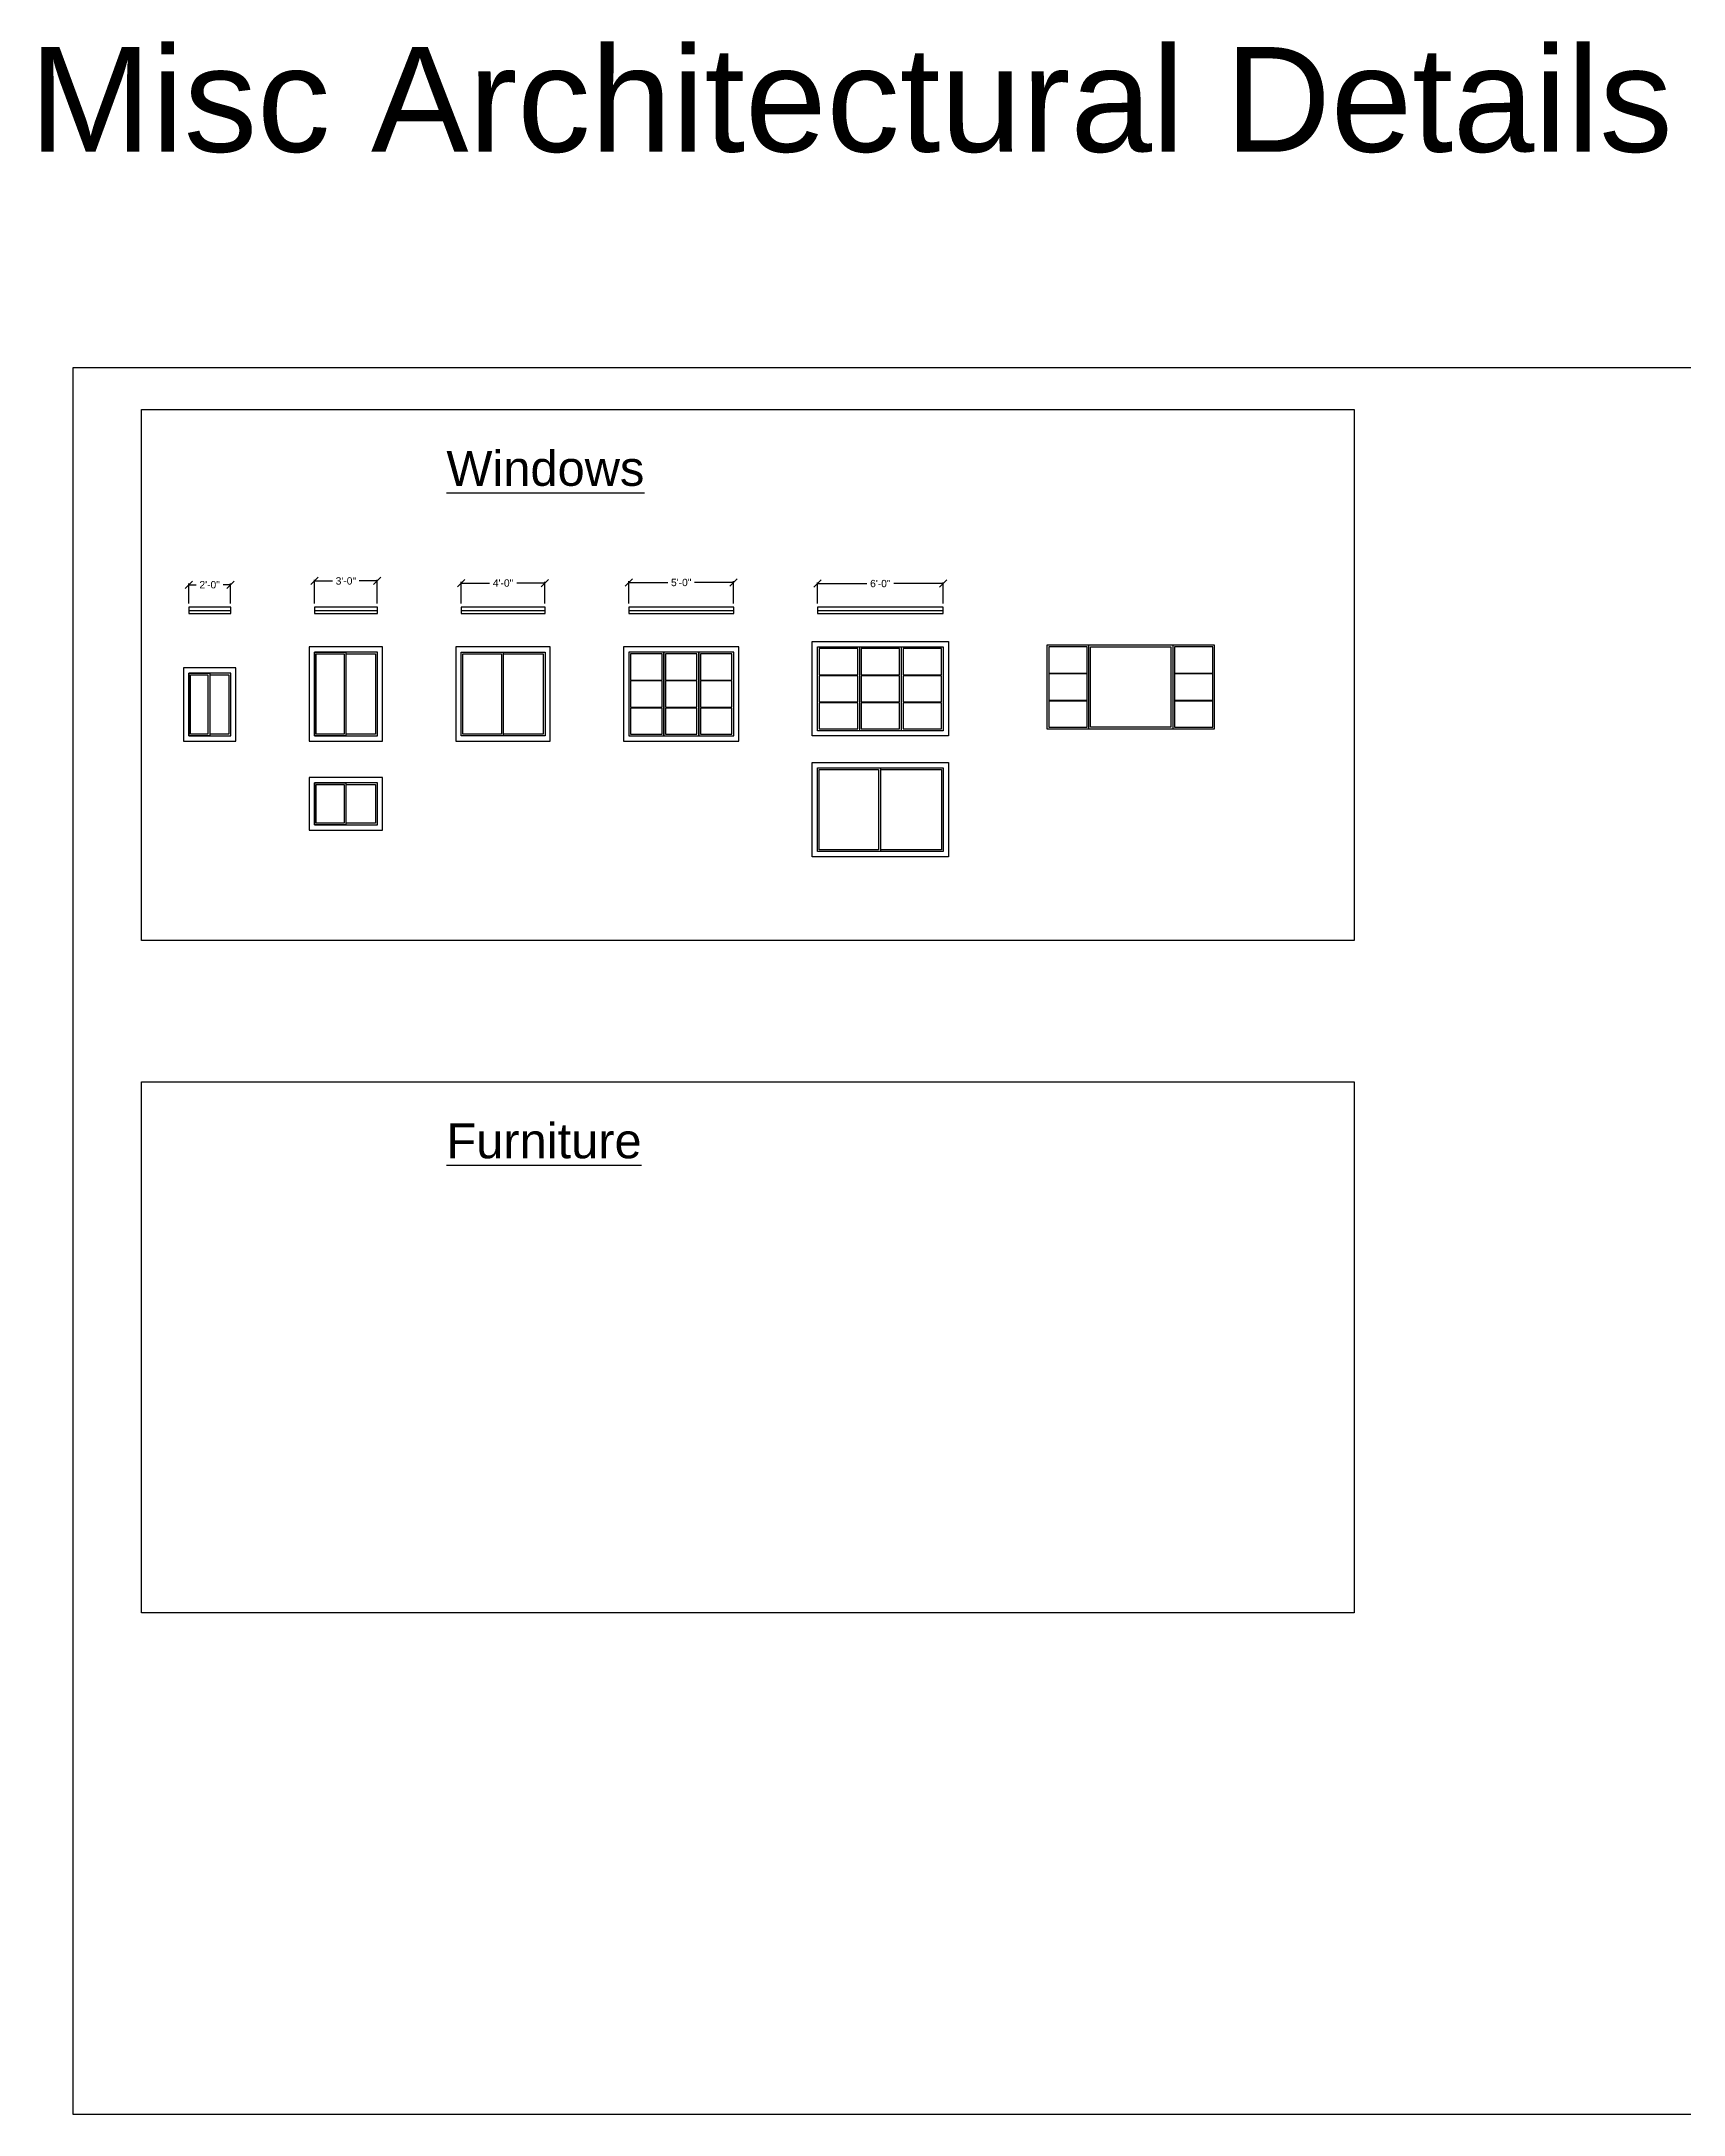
# Model space of a CAD drawing. Header units: inches. Extents: x -350 to 3672, y -1325 to 3943.
# Drawn here: x 1259 to 2199, y 2756 to 3943 of the extents above; entities that cross this region are included whole.
import ezdxf

# ---------------------------------------------------------------- set-up
doc = ezdxf.new("R2010")
doc.units = ezdxf.units.IN
doc.header["$MEASUREMENT"] = 0
doc.layers.add('F.P. - Doors & Windows', color=1, linetype='Continuous')
doc.styles.get("Standard").update_dxf_attribs({"font": 'arial.ttf'})
doc.dimstyles.get("Standard").update_dxf_attribs({"dimscale": 0.7, "dimtxt": 6, "dimasz": 6, "dimexe": 1, "dimexo": 3, "dimgap": 3, "dimtad": 0, "dimtih": 1, "dimtoh": 1, "dimdec": 4, "dimzin": 1, "dimdsep": 46, "dimlunit": 4, "dimtxsty": 'Standard', "dimblk": 'OBLIQUE', "dimcen": 0.09, "dimadec": 0, "dimazin": 0, "dimtfac": 1, "dimtdec": 4, "dimtofl": 0, "dimtmove": 0, "dimatfit": 3, "dimfxl": 1, "dimtolj": 1, "dimtzin": 0, "dimarcsym": 0})

# ---------------------------------------------------------------- blocks, each defined once
blk = doc.blocks.new('_Oblique')
at = {"color": 0, "linetype": 'ByBlock', "lineweight": -2}
blk.add_line((-0.5, -0.5), (0.5, 0.5), dxfattribs=at)
blk = doc.blocks.new('*D70')
at = {"layer": 'Defpoints', "color": 0, "transparency": 16777216}
for p in [(1451.4, 3634.2), (1415.4, 3619.1), (1451.4, 3619.1)]:
    blk.add_point(p, dxfattribs=at)
at = {"layer": 'F.P. - Doors & Windows', "color": 0, "lineweight": -2, "transparency": 16777216}
for p, q in [((1415.4, 3621.2), (1415.4, 3634.9)), ((1415.4, 3634.2), (1425.8, 3634.2)), ((1451.4, 3634.2), (1441.1, 3634.2)), ((1451.4, 3621.2), (1451.4, 3634.9))]:
    blk.add_line(p, q, dxfattribs=at)
at = {"layer": 'F.P. - Doors & Windows', "color": 0, "lineweight": -2, "transparency": 16777216, "xscale": 4.199999999999999, "yscale": 4.199999999999999, "zscale": 4.199999999999999, "rotation": 180}
blk.add_blockref('_Oblique', (1415.4, 3634.2), dxfattribs=at)
at = {"layer": 'F.P. - Doors & Windows', "color": 0, "lineweight": -2, "transparency": 16777216, "xscale": 4.199999999999999, "yscale": 4.199999999999999, "zscale": 4.199999999999999}
blk.add_blockref('_Oblique', (1451.4, 3634.2), dxfattribs=at)
at = {"layer": 'F.P. - Doors & Windows', "color": 0, "transparency": 16777216, "insert": (1433.4, 3634.2), "char_height": 4.2, "attachment_point": 5}
blk.add_mtext('\\A1;3\'-0"', dxfattribs=at)
blk = doc.blocks.new('*D71')
at = {"layer": 'Defpoints', "color": 0, "transparency": 16777216}
for p in [(1367.4, 3632), (1343.4, 3619.1), (1367.4, 3619.1)]:
    blk.add_point(p, dxfattribs=at)
at = {"layer": 'F.P. - Doors & Windows', "color": 0, "lineweight": -2, "transparency": 16777216}
for p, q in [((1343.4, 3621.2), (1343.4, 3632.7)), ((1343.4, 3632), (1347.7, 3632)), ((1367.4, 3632), (1363.2, 3632)), ((1367.4, 3621.2), (1367.4, 3632.7))]:
    blk.add_line(p, q, dxfattribs=at)
at = {"layer": 'F.P. - Doors & Windows', "color": 0, "lineweight": -2, "transparency": 16777216, "xscale": 4.199999999999999, "yscale": 4.199999999999999, "zscale": 4.199999999999999, "rotation": 180}
blk.add_blockref('_Oblique', (1343.4, 3632), dxfattribs=at)
at = {"layer": 'F.P. - Doors & Windows', "color": 0, "lineweight": -2, "transparency": 16777216, "xscale": 4.199999999999999, "yscale": 4.199999999999999, "zscale": 4.199999999999999}
blk.add_blockref('_Oblique', (1367.4, 3632), dxfattribs=at)
at = {"layer": 'F.P. - Doors & Windows', "color": 0, "transparency": 16777216, "insert": (1355.4, 3632), "char_height": 4.2, "attachment_point": 5}
blk.add_mtext('\\A1;2\'-0"', dxfattribs=at)
blk = doc.blocks.new('*D72')
at = {"layer": 'Defpoints', "color": 0, "transparency": 16777216}
for p in [(1547.4, 3633), (1499.4, 3619.1), (1547.4, 3619.1)]:
    blk.add_point(p, dxfattribs=at)
at = {"layer": 'F.P. - Doors & Windows', "color": 0, "lineweight": -2, "transparency": 16777216}
for p, q in [((1499.4, 3621.2), (1499.4, 3633.7)), ((1499.4, 3633), (1515.7, 3633)), ((1547.4, 3633), (1531.2, 3633)), ((1547.4, 3621.2), (1547.4, 3633.7))]:
    blk.add_line(p, q, dxfattribs=at)
at = {"layer": 'F.P. - Doors & Windows', "color": 0, "lineweight": -2, "transparency": 16777216, "xscale": 4.199999999999999, "yscale": 4.199999999999999, "zscale": 4.199999999999999, "rotation": 180}
blk.add_blockref('_Oblique', (1499.4, 3633), dxfattribs=at)
at = {"layer": 'F.P. - Doors & Windows', "color": 0, "lineweight": -2, "transparency": 16777216, "xscale": 4.199999999999999, "yscale": 4.199999999999999, "zscale": 4.199999999999999}
blk.add_blockref('_Oblique', (1547.4, 3633), dxfattribs=at)
at = {"layer": 'F.P. - Doors & Windows', "color": 0, "transparency": 16777216, "insert": (1523.4, 3633), "char_height": 4.2, "attachment_point": 5}
blk.add_mtext('\\A1;4\'-0"', dxfattribs=at)
blk = doc.blocks.new('*D73')
at = {"layer": 'Defpoints', "color": 0, "transparency": 16777216}
for p in [(1655.4, 3633.3), (1595.4, 3619.1), (1655.4, 3619.1)]:
    blk.add_point(p, dxfattribs=at)
at = {"layer": 'F.P. - Doors & Windows', "color": 0, "lineweight": -2, "transparency": 16777216}
for p, q in [((1595.4, 3621.2), (1595.4, 3634)), ((1595.4, 3633.3), (1617.8, 3633.3)), ((1655.4, 3633.3), (1633.1, 3633.3)), ((1655.4, 3621.2), (1655.4, 3634))]:
    blk.add_line(p, q, dxfattribs=at)
at = {"layer": 'F.P. - Doors & Windows', "color": 0, "lineweight": -2, "transparency": 16777216, "xscale": 4.199999999999999, "yscale": 4.199999999999999, "zscale": 4.199999999999999, "rotation": 180}
blk.add_blockref('_Oblique', (1595.4, 3633.3), dxfattribs=at)
at = {"layer": 'F.P. - Doors & Windows', "color": 0, "lineweight": -2, "transparency": 16777216, "xscale": 4.199999999999999, "yscale": 4.199999999999999, "zscale": 4.199999999999999}
blk.add_blockref('_Oblique', (1655.4, 3633.3), dxfattribs=at)
at = {"layer": 'F.P. - Doors & Windows', "color": 0, "transparency": 16777216, "insert": (1625.4, 3633.3), "char_height": 4.2, "attachment_point": 5}
blk.add_mtext('\\A1;5\'-0"', dxfattribs=at)
blk = doc.blocks.new('*D74')
at = {"layer": 'Defpoints', "color": 0, "transparency": 16777216}
for p in [(1775.4, 3632.7), (1703.4, 3619.1), (1775.4, 3619.1)]:
    blk.add_point(p, dxfattribs=at)
at = {"layer": 'F.P. - Doors & Windows', "color": 0, "lineweight": -2, "transparency": 16777216}
for p, q in [((1703.4, 3621.2), (1703.4, 3633.4)), ((1775.4, 3621.2), (1775.4, 3633.4)), ((1703.4, 3632.7), (1731.7, 3632.7)), ((1775.4, 3632.7), (1747.1, 3632.7))]:
    blk.add_line(p, q, dxfattribs=at)
at = {"layer": 'F.P. - Doors & Windows', "color": 0, "lineweight": -2, "transparency": 16777216, "xscale": 4.199999999999999, "yscale": 4.199999999999999, "zscale": 4.199999999999999, "rotation": 180}
blk.add_blockref('_Oblique', (1703.4, 3632.7), dxfattribs=at)
at = {"layer": 'F.P. - Doors & Windows', "color": 0, "lineweight": -2, "transparency": 16777216, "xscale": 4.199999999999999, "yscale": 4.199999999999999, "zscale": 4.199999999999999}
blk.add_blockref('_Oblique', (1775.4, 3632.7), dxfattribs=at)
at = {"layer": 'F.P. - Doors & Windows', "color": 0, "transparency": 16777216, "insert": (1739.4, 3632.7), "char_height": 4.2, "attachment_point": 5}
blk.add_mtext('\\A1;6\'-0"', dxfattribs=at)

msp = doc.modelspace()

# ---------------------------------------------------------------- linework, layer by layer
for p, q in [((1727.43646, 3596.44058), (1727.43646, 3548.44058)), ((1751.43646, 3548.44058), (1751.43646, 3596.44058)), ((1778.43646, 3530.21858), (1778.43646, 3527.21858))]:
    msp.add_line(p, q)
for points in [[(1277.33969, 3756.46799), (2829.52612, 3756.46799), (2829.52612, 2755.95975), (1277.33969, 2755.95975)], [(1316.43805, 3732.36772), (2010.67866, 3732.36772), (2010.67866, 3428.32127), (1316.43805, 3428.32127)], [(1700.43646, 3599.44058), (1778.43646, 3599.44058), (1778.43646, 3545.44058), (1700.43646, 3545.44058)], [(1930.82189, 3549.44058), (1930.82189, 3597.44058), (1834.82189, 3597.44058), (1834.82189, 3549.44058)], [(1834.82189, 3597.44058), (1834.82189, 3549.44058), (1858.82189, 3549.44058), (1858.82189, 3597.44058)], [(1906.82189, 3597.44058), (1906.82189, 3549.44058), (1930.82189, 3549.44058), (1930.82189, 3597.44058)], [(1412.43646, 3542.44058), (1454.43646, 3542.44058), (1454.43646, 3596.44058), (1412.43646, 3596.44058)], [(1415.43646, 3545.44058), (1451.43646, 3545.44058), (1451.43646, 3593.44058), (1415.43646, 3593.44058)], [(1415.43646, 3593.44058), (1433.43646, 3593.44058), (1433.43646, 3545.44058), (1415.43646, 3545.44058)], [(1416.43646, 3592.44058), (1432.43646, 3592.44058), (1432.43646, 3546.44058), (1416.43646, 3546.44058)], [(1496.43646, 3542.44058), (1550.43646, 3542.44058), (1550.43646, 3596.44058), (1496.43646, 3596.44058)], [(1500.43646, 3592.44058), (1522.43646, 3592.44058), (1522.43646, 3546.44058), (1500.43646, 3546.44058)], [(1592.43646, 3542.44058), (1658.43646, 3542.44058), (1658.43646, 3596.44058), (1592.43646, 3596.44058)], [(1595.43646, 3545.44058), (1655.43646, 3545.44058), (1655.43646, 3593.44058), (1595.43646, 3593.44058)], [(1595.43646, 3593.44058), (1595.43646, 3545.44058), (1615.43646, 3545.44058), (1615.43646, 3593.44058)], [(1614.43646, 3577.44058), (1614.43646, 3592.44058), (1596.43646, 3592.44058), (1596.43646, 3577.44058)], [(1615.43646, 3593.44058), (1615.43646, 3545.44058), (1635.43646, 3545.44058), (1635.43646, 3593.44058)], [(1634.43646, 3577.44058), (1634.43646, 3592.44058), (1616.43646, 3592.44058), (1616.43646, 3577.44058)], [(1635.43646, 3593.44058), (1635.43646, 3545.44058), (1655.43646, 3545.44058), (1655.43646, 3593.44058)], [(1654.43646, 3577.44058), (1654.43646, 3592.44058), (1636.43646, 3592.44058), (1636.43646, 3577.44058)], [(1703.43646, 3596.44058), (1775.43646, 3596.44058), (1775.43646, 3548.44058), (1703.43646, 3548.44058)], [(1726.43646, 3580.44058), (1726.43646, 3595.44058), (1704.43646, 3595.44058), (1704.43646, 3580.44058)], [(1750.43646, 3580.44058), (1750.43646, 3595.44058), (1728.43646, 3595.44058), (1728.43646, 3580.44058)], [(1774.43646, 3580.44058), (1774.43646, 3595.44058), (1752.43646, 3595.44058), (1752.43646, 3580.44058)], [(1835.82189, 3550.44058), (1857.82189, 3550.44058), (1857.82189, 3596.44058), (1835.82189, 3596.44058)], [(1857.82189, 3581.44058), (1857.82189, 3596.44058), (1835.82189, 3596.44058), (1835.82189, 3581.44058)], [(1859.82189, 3550.44058), (1859.82189, 3596.44058), (1905.82189, 3596.44058), (1905.82189, 3550.44058)], [(1907.82189, 3550.44058), (1929.82189, 3550.44058), (1929.82189, 3596.44058), (1907.82189, 3596.44058)], [(1929.82189, 3581.44058), (1929.82189, 3596.44058), (1907.82189, 3596.44058), (1907.82189, 3581.44058)], [(1340.43646, 3542.44058), (1370.43646, 3542.44058), (1370.43646, 3584.44058), (1340.43646, 3584.44058)], [(1344.43646, 3580.44058), (1354.43646, 3580.44058), (1354.43646, 3546.44058), (1344.43646, 3546.44058)], [(1596.43646, 3561.94058), (1614.43646, 3561.94058), (1614.43646, 3576.94058), (1596.43646, 3576.94058)], [(1616.43646, 3561.94058), (1634.43646, 3561.94058), (1634.43646, 3576.94058), (1616.43646, 3576.94058)], [(1636.43646, 3561.94058), (1654.43646, 3561.94058), (1654.43646, 3576.94058), (1636.43646, 3576.94058)], [(1704.43646, 3564.94058), (1726.43646, 3564.94058), (1726.43646, 3579.94058), (1704.43646, 3579.94058)], [(1728.43646, 3564.94058), (1750.43646, 3564.94058), (1750.43646, 3579.94058), (1728.43646, 3579.94058)], [(1752.43646, 3564.94058), (1774.43646, 3564.94058), (1774.43646, 3579.94058), (1752.43646, 3579.94058)], [(1835.82189, 3565.94058), (1857.82189, 3565.94058), (1857.82189, 3580.94058), (1835.82189, 3580.94058)], [(1907.82189, 3565.94058), (1929.82189, 3565.94058), (1929.82189, 3580.94058), (1907.82189, 3580.94058)], [(1704.43646, 3549.44058), (1726.43646, 3549.44058), (1726.43646, 3564.44058), (1704.43646, 3564.44058)], [(1728.43646, 3549.44058), (1750.43646, 3549.44058), (1750.43646, 3564.44058), (1728.43646, 3564.44058)], [(1752.43646, 3549.44058), (1774.43646, 3549.44058), (1774.43646, 3564.44058), (1752.43646, 3564.44058)], [(1835.82189, 3550.44058), (1857.82189, 3550.44058), (1857.82189, 3565.44058), (1835.82189, 3565.44058)], [(1907.82189, 3550.44058), (1929.82189, 3550.44058), (1929.82189, 3565.44058), (1907.82189, 3565.44058)], [(1596.43646, 3546.44058), (1614.43646, 3546.44058), (1614.43646, 3561.44058), (1596.43646, 3561.44058)], [(1616.43646, 3546.44058), (1634.43646, 3546.44058), (1634.43646, 3561.44058), (1616.43646, 3561.44058)], [(1636.43646, 3546.44058), (1654.43646, 3546.44058), (1654.43646, 3561.44058), (1636.43646, 3561.44058)], [(1700.43646, 3530.21858), (1778.43646, 3530.21858), (1778.43646, 3476.21858), (1700.43646, 3476.21858)], [(1703.43646, 3527.21858), (1739.43646, 3527.21858), (1739.43646, 3479.21858), (1703.43646, 3479.21858)], [(1704.43646, 3526.21858), (1738.43646, 3526.21858), (1738.43646, 3480.21858), (1704.43646, 3480.21858)], [(1412.43646, 3491.57728), (1454.43646, 3491.57728), (1454.43646, 3521.57728), (1412.43646, 3521.57728)], [(1415.43646, 3494.57728), (1451.43646, 3494.57728), (1451.43646, 3518.57728), (1415.43646, 3518.57728)], [(1415.43646, 3518.57728), (1433.43646, 3518.57728), (1433.43646, 3494.57728), (1415.43646, 3494.57728)], [(1416.43646, 3517.57728), (1432.43646, 3517.57728), (1432.43646, 3495.57728), (1416.43646, 3495.57728)], [(1316.43805, 3347.27619), (2010.67866, 3347.27619), (2010.67866, 3043.22974), (1316.43805, 3043.22974)]]:
    msp.add_lwpolyline(points, close=True)
for points in [[(1433.43646, 3592.44058), (1450.43646, 3592.44058), (1450.43646, 3546.44058), (1433.43646, 3546.44058)], [(1499.43646, 3593.44058), (1523.43646, 3593.44058), (1523.43646, 3545.44058), (1499.43646, 3545.44058), (1499.43646, 3593.44058)], [(1523.43646, 3593.44058), (1547.43646, 3593.44058), (1547.43646, 3545.44058), (1523.43646, 3545.44058)], [(1523.43646, 3592.44058), (1546.43646, 3592.44058), (1546.43646, 3546.44058), (1523.43646, 3546.44058)], [(1343.43646, 3545.44058), (1367.43646, 3545.44058), (1367.43646, 3581.44058), (1343.43646, 3581.44058), (1343.43646, 3545.44058)], [(1343.43646, 3581.44058), (1355.43646, 3581.44058), (1355.43646, 3545.44058), (1343.43646, 3545.44058), (1343.43646, 3581.44058)], [(1355.43646, 3580.44058), (1366.43646, 3580.44058), (1366.43646, 3546.44058), (1355.43646, 3546.44058)], [(1739.43646, 3527.21858), (1775.43646, 3527.21858), (1775.43646, 3479.21858), (1739.43646, 3479.21858)], [(1739.43646, 3526.21858), (1774.43646, 3526.21858), (1774.43646, 3480.21858), (1739.43646, 3480.21858)], [(1433.43646, 3517.57728), (1450.43646, 3517.57728), (1450.43646, 3495.57728), (1433.43646, 3495.57728)]]:
    msp.add_lwpolyline(points)
at = {"layer": 'F.P. - Doors & Windows'}
for p, q in [((1343.43646, 3617.35688), (1367.43646, 3617.35688)), ((1415.43646, 3617.35688), (1451.43646, 3617.35688)), ((1499.43646, 3617.35688), (1547.43646, 3617.35688)), ((1595.43646, 3617.35688), (1655.43646, 3617.35688)), ((1703.43646, 3617.35688), (1775.43646, 3617.35688))]:
    msp.add_line(p, q, dxfattribs=at)
for points in [[(1343.43646, 3615.60688), (1367.43646, 3615.60688), (1367.43646, 3619.10688), (1343.43646, 3619.10688)], [(1415.43646, 3615.60688), (1451.43646, 3615.60688), (1451.43646, 3619.10688), (1415.43646, 3619.10688)], [(1499.43646, 3615.60688), (1547.43646, 3615.60688), (1547.43646, 3619.10688), (1499.43646, 3619.10688)], [(1595.43646, 3615.60688), (1655.43646, 3615.60688), (1655.43646, 3619.10688), (1595.43646, 3619.10688)], [(1703.43646, 3615.60688), (1775.43646, 3615.60688), (1775.43646, 3619.10688), (1703.43646, 3619.10688)]]:
    msp.add_lwpolyline(points, close=True, dxfattribs=at)

# ---------------------------------------------------------------- texts
at = {"color": 3, "insert": (1252.2326, 3939.96161), "char_height": 60, "attachment_point": 1}
msp.add_mtext_dynamic_manual_height_columns('{\\C256;Misc Architectural Details}', width=2572.0309593, gutter_width=1, heights=[0], dxfattribs=at)
at = {"char_height": 20, "attachment_point": 1}
for s, insert in [('{\\LWindows}', (1490.95915, 3708.6737)), ('{\\LFurniture}', (1490.95915, 3323.58217))]:
    msp.add_mtext_dynamic_manual_height_columns(s, width=233.6213864, gutter_width=1, heights=[0], dxfattribs=dict(at, insert=insert))

# ---------------------------------------------------------------- dimensions: what is measured, and where the dimension line sits
at = {"layer": 'F.P. - Doors & Windows'}
for base, p1, p2, picture, middle in [((1367.43646, 3631.95216), (1343.43646, 3619.10688), (1367.43646, 3619.10688), '*D71', (1355.43646, 3631.95216)), ((1451.43646, 3634.2419), (1415.43646, 3619.10688), (1451.43646, 3619.10688), '*D70', (1433.43646, 3634.2419)), ((1547.43646, 3633.0298), (1499.43646, 3619.10688), (1547.43646, 3619.10688), '*D72', (1523.43646, 3633.0298)), ((1655.43646, 3633.26084), (1595.43646, 3619.10688), (1655.43646, 3619.10688), '*D73', (1625.43646, 3633.26084)), ((1775.43646, 3632.73145), (1703.43646, 3619.10688), (1775.43646, 3619.10688), '*D74', (1739.43646, 3632.73145))]:
    dim = msp.add_linear_dim(base=base, p1=p1, p2=p2, dimstyle='Standard', dxfattribs=at)
    dim.commit()
    dim.dimension.update_dxf_attribs({"geometry": picture, "text_midpoint": middle})

doc.saveas('drawing.dxf')
